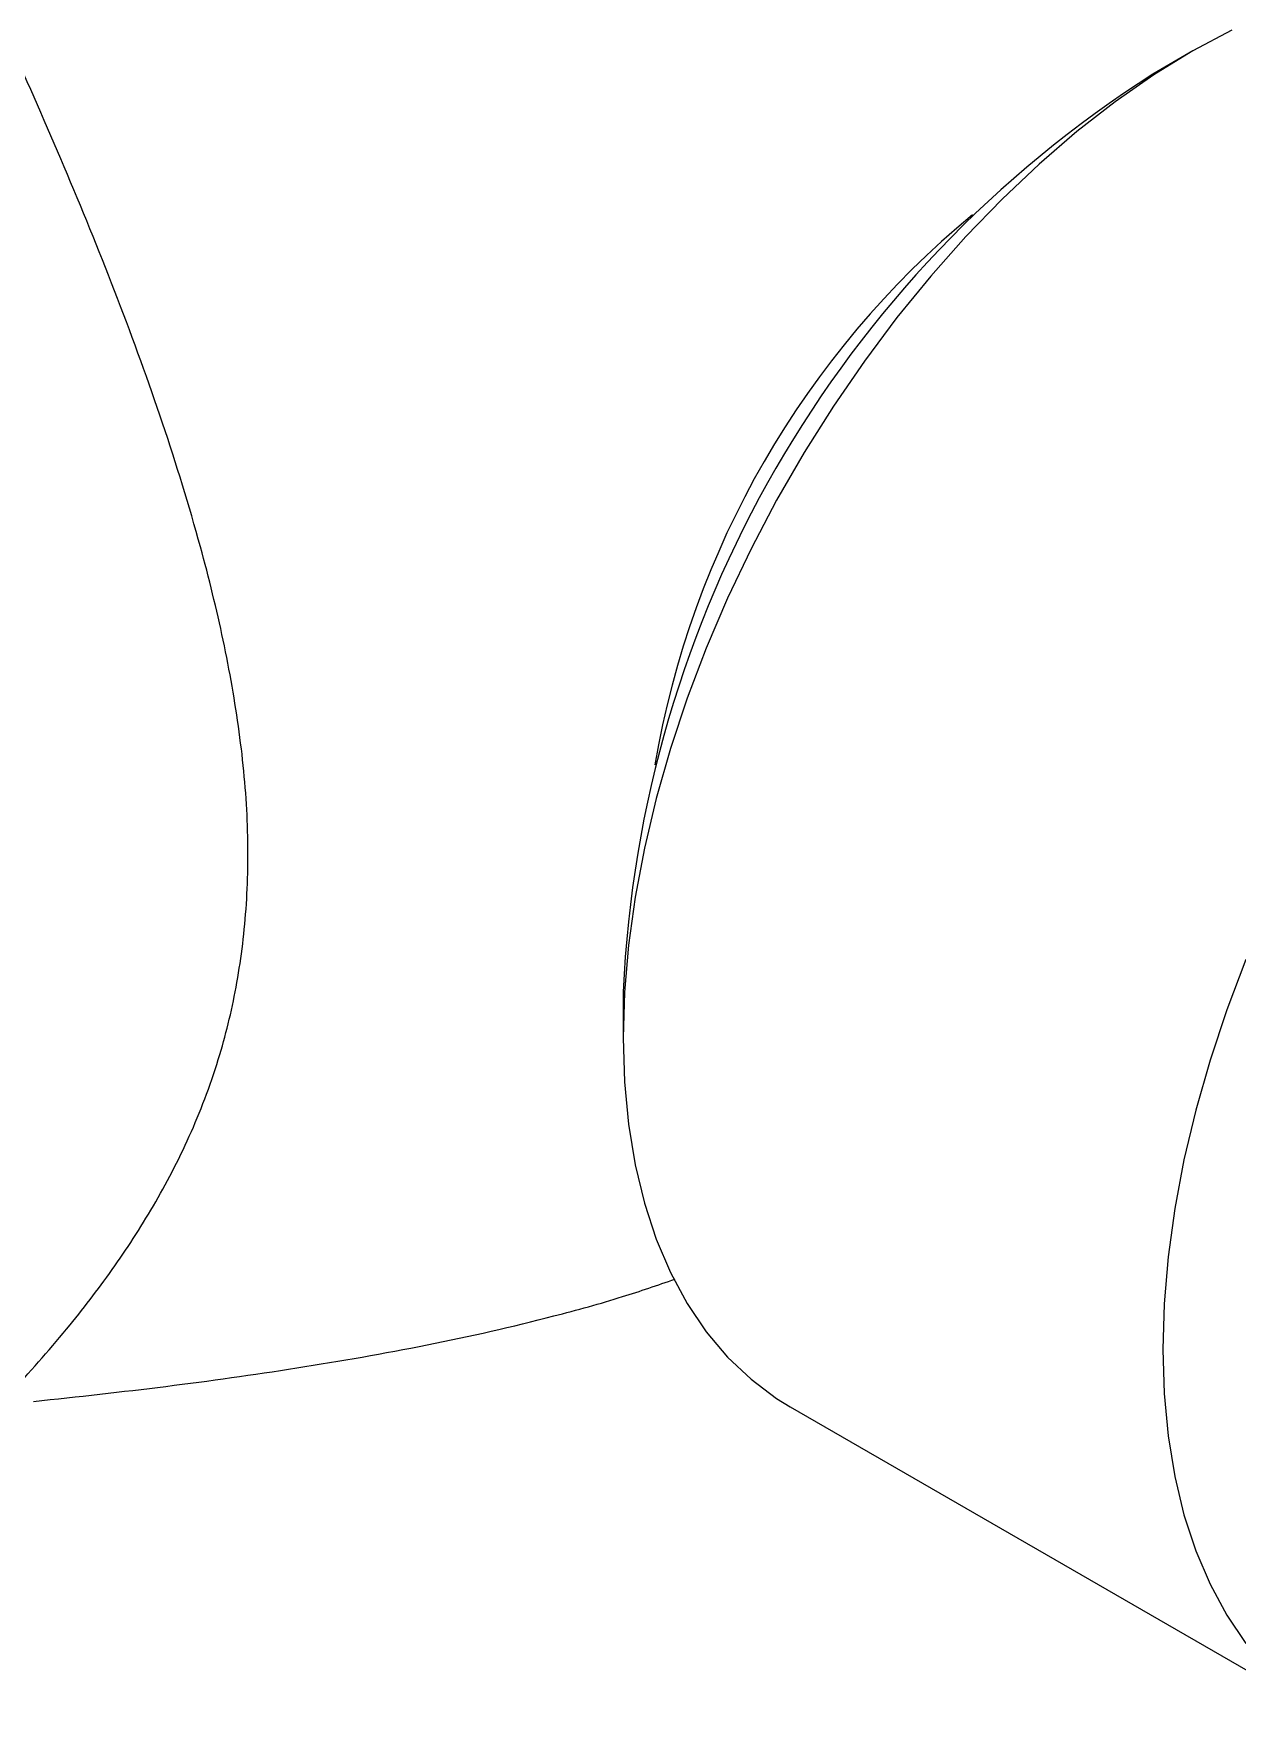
# Model space of a CAD drawing. Header units: millimetres. Extents: x 2 to 278, y 1 to 215.
# Drawn here: x 245.6 to 260.74, y 89.05 to 110.24 of the extents above; entities that cross this region are included whole.
import ezdxf

# ---------------------------------------------------------------- set-up
doc = ezdxf.new("R2010")
doc.units = ezdxf.units.MM

msp = doc.modelspace()

# ---------------------------------------------------------------- linework, layer by layer
at = {"color": 7, "linetype": 'Continuous', "lineweight": 18}
for p, q in [((260.181, 110.022), (259.678, 109.731)), ((253.016, 98.191), (253.016, 97.61)), ((255.116, 92.97), (261.905, 89.051))]:
    msp.add_line(p, q, dxfattribs=at)
at = {"color": 7, "linetype": 'Continuous', "lineweight": 18, "flags": 128}
for points in [[(260.671, 110.285), (260.182, 110.022), (259.693, 109.721), (259.207, 109.382), (258.724, 109.008), (258.249, 108.599), (257.783, 108.159), (257.327, 107.689), (256.886, 107.191), (256.459, 106.668), (256.05, 106.122), (255.66, 105.555), (255.291, 104.971), (254.945, 104.372), (254.624, 103.76), (254.328, 103.139), (254.059, 102.512), (253.82, 101.881), (253.609, 101.249), (253.43, 100.62), (253.282, 99.996), (253.166, 99.38), (253.083, 98.775), (253.033, 98.184), (253.016, 97.61), (253.033, 97.055), (253.083, 96.522), (253.166, 96.013), (253.282, 95.531), (253.43, 95.078), (253.609, 94.656), (253.82, 94.267), (254.059, 93.913), (254.328, 93.595), (254.624, 93.315), (254.945, 93.075), (255.116, 92.97)], [(260.849, 98.593), (260.609, 97.962), (260.399, 97.33), (260.219, 96.701), (260.071, 96.077), (259.955, 95.461), (259.872, 94.856), (259.822, 94.265), (259.805, 93.691), (259.822, 93.136), (259.872, 92.602), (259.955, 92.094), (260.071, 91.612), (260.219, 91.158), (260.399, 90.736), (260.609, 90.347), (260.849, 89.993)]]:
    msp.add_lwpolyline(points, dxfattribs=at)
at = {"color": 7, "linetype": 'Continuous', "lineweight": 18}
for centre, radius, start, end in [((267.443, 97.555), 14.441, 122.5268, 177.4786), ((264.725, 99.125), 11.472, 129.6253, 170.3801)]:
    msp.add_arc(centre, radius, start, end, dxfattribs=at)
for points, knots in [([(245.348, 93.181), (245.587, 93.449), (246.03, 93.945), (246.628, 94.733), (247.146, 95.535), (247.597, 96.414), (247.942, 97.334), (248.173, 98.295), (248.293, 99.28), (248.306, 100.336), (248.201, 101.453), (247.998, 102.607), (247.678, 103.907), (247.234, 105.344), (246.665, 106.909), (246.032, 108.47), (245.576, 109.505), (245.348, 110.022)], [0, 0, 0, 0, 0.079903, 0.147771, 0.21579, 0.283656, 0.351315, 0.408822, 0.466478, 0.523912, 0.581337, 0.638968, 0.696493, 0.772186, 0.848068, 0.924101, 1, 1, 1, 1]), ([(245.599, 93.036), (246.154, 93.096), (247.265, 93.218), (248.919, 93.45), (250.556, 93.735), (251.92, 94.044), (252.955, 94.33), (253.449, 94.499), (253.668, 94.574)], [0, 0, 0, 0, 0.198374, 0.396713, 0.597599, 0.798362, 0.910718, 1, 1, 1, 1])]:
    msp.add_open_spline(points, degree=3, knots=knots, dxfattribs=at)

doc.saveas('drawing.dxf')
